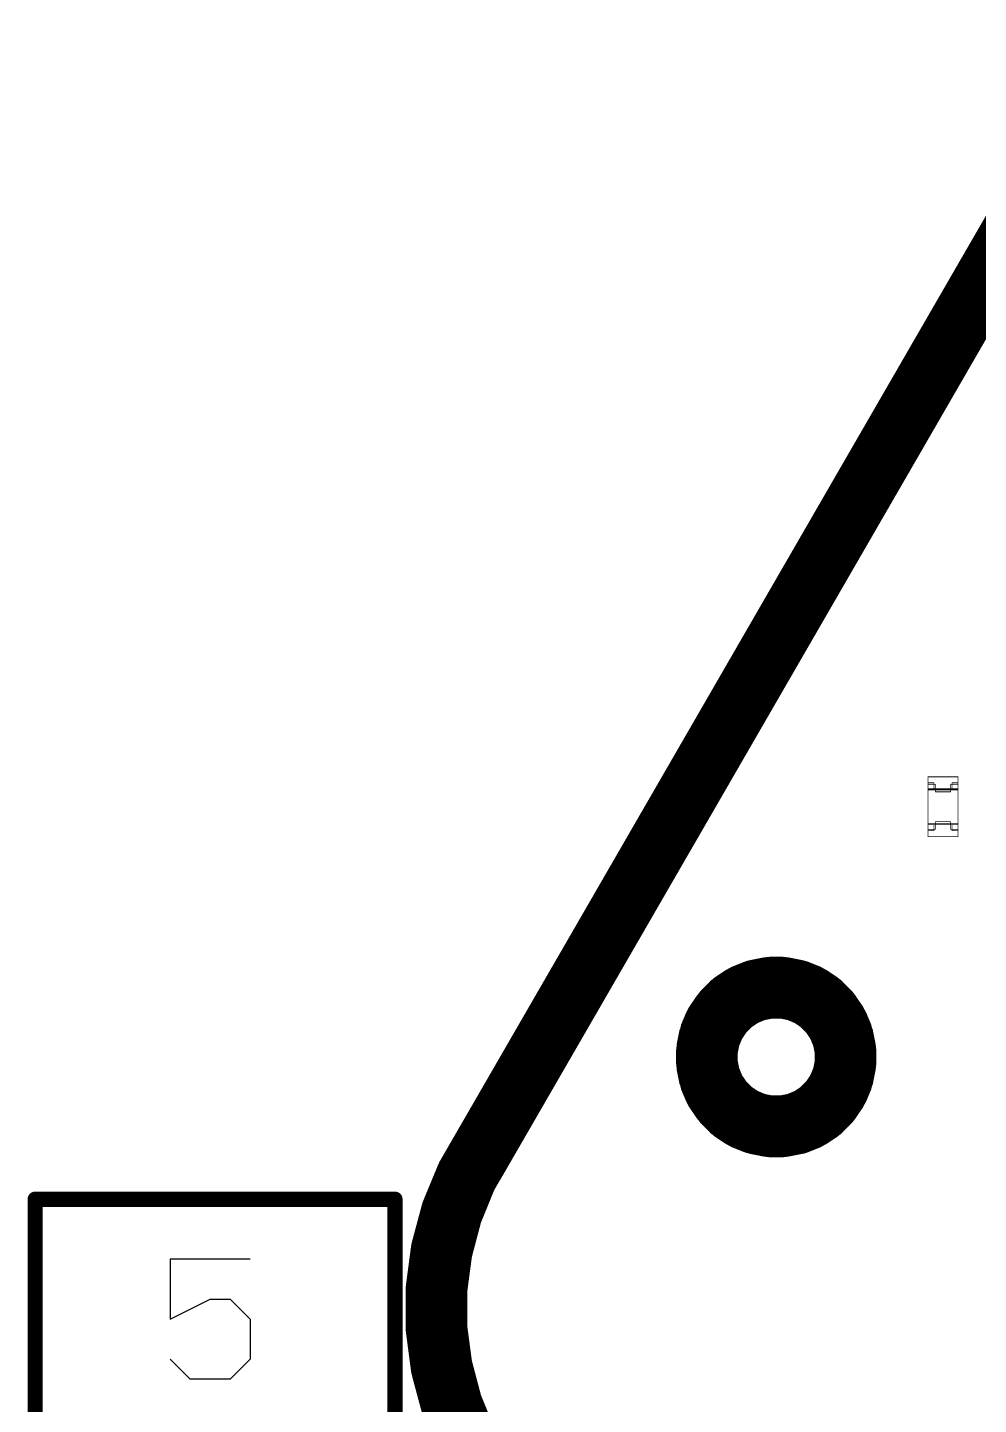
# Model space of a CAD drawing. Header units: millimetres. Extents: x 1.5 to 19.4, y 0 to 11.5.
# Drawn here: x 5.646 to 6.27, y 6.961 to 7.865 of the extents above; entities that cross this region are included whole.
import ezdxf

# ---------------------------------------------------------------- set-up
doc = ezdxf.new("R2010")
doc.units = ezdxf.units.MM
doc.header["$MEASUREMENT"] = 0
for name, color, linetype in [('BottomLayer', 5, 'Continuous'), ('DrillDrawing', 1, 'Continuous'), ('InternalPlane1', 76, 'Continuous'), ('InternalPlane2', 16, 'Continuous'), ('KeepOutLayer', 6, 'Continuous'), ('Mechanical4', 56, 'Continuous'), ('Mechanical5', 56, 'Continuous'), ('MultiLayer', 9, 'Continuous'), ('TopLayer', 1, 'Continuous')]:
    doc.layers.add(name, color=color, linetype=linetype)

msp = doc.modelspace()

# ---------------------------------------------------------------- linework, layer by layer
at = {"layer": 'BottomLayer'}
for p, q in [((5.94948, 7.1166), (6.36162, 7.83046)), ((6.13711, 7.24514), (6.12255, 7.24322)), ((6.15167, 7.24322), (6.13711, 7.24514)), ((6.10898, 7.2376), (6.09733, 7.22866)), ((6.12255, 7.24322), (6.10898, 7.2376)), ((6.16524, 7.2376), (6.15167, 7.24322)), ((6.17689, 7.22866), (6.16524, 7.2376)), ((6.09733, 7.22866), (6.08839, 7.21701)), ((6.18583, 7.21701), (6.17689, 7.22866)), ((6.08839, 7.21701), (6.08277, 7.20344)), ((6.19145, 7.20344), (6.18583, 7.21701)), ((6.08277, 7.20344), (6.08085, 7.18888)), ((6.19337, 7.18888), (6.19145, 7.20344)), ((6.08085, 7.18888), (6.08277, 7.17432)), ((6.19145, 7.17432), (6.19337, 7.18888)), ((6.08277, 7.17432), (6.08839, 7.16075)), ((6.18583, 7.16075), (6.19145, 7.17432)), ((6.08839, 7.16075), (6.09733, 7.1491)), ((6.17689, 7.1491), (6.18583, 7.16075)), ((6.09733, 7.1491), (6.10898, 7.14016)), ((6.16524, 7.14016), (6.17689, 7.1491)), ((6.10898, 7.14016), (6.12255, 7.13454)), ((6.15167, 7.13454), (6.16524, 7.14016)), ((6.12255, 7.13454), (6.13711, 7.13263)), ((6.13711, 7.13263), (6.15167, 7.13454)), ((5.93861, 7.0948), (5.94921, 7.1163)), ((5.94921, 7.1163), (5.94948, 7.1166)), ((5.93078, 7.07173), (5.93861, 7.0948)), ((5.92603, 7.04784), (5.93078, 7.07173)), ((5.92443, 7.02353), (5.92603, 7.04784)), ((5.92603, 6.99922), (5.92443, 7.02353)), ((5.93078, 6.97532), (5.92603, 6.99922)), ((5.93861, 6.95225), (5.93078, 6.97532))]:
    msp.add_line(p, q, dxfattribs=at)
at = {"layer": 'DrillDrawing'}
for p, q in [((5.79165, 7.05608), (5.73917, 7.05608)), ((5.73917, 7.05608), (5.73917, 7.01672)), ((5.73917, 7.01672), (5.76541, 7.02984)), ((5.76541, 7.02984), (5.77853, 7.02984)), ((5.77853, 7.02984), (5.79165, 7.01672)), ((5.79165, 7.01672), (5.79165, 6.99048)), ((5.75229, 6.97736), (5.73917, 6.99048)), ((5.79165, 6.99048), (5.77853, 6.97736)), ((5.77853, 6.97736), (5.75229, 6.97736))]:
    msp.add_line(p, q, dxfattribs=at)
at = {"layer": 'DrillDrawing', "const_width": 0.01}
for points in [[(5.65059, 7.09547), (5.88681, 7.09547)], [(5.65059, 6.93799), (5.65059, 7.09547)], [(5.88681, 6.93799), (5.88681, 7.09547)]]:
    msp.add_lwpolyline(points, dxfattribs=at)
at = {"layer": 'DrillDrawing', "const_width": 0.005}
for points in [[(5.64809, 7.09547, 1), (5.65309, 7.09547, 1)], [(5.64809, 7.09547, 1), (5.65309, 7.09547, 1)], [(5.88431, 7.09547, 1), (5.88931, 7.09547, 1)], [(5.88431, 7.09547, 1), (5.88931, 7.09547, 1)]]:
    msp.add_lwpolyline(points, format="xyb", close=True, dxfattribs=at)
at = {"layer": 'InternalPlane1'}
for p, q in [((5.95761, 7.11191), (6.36506, 7.81763)), ((6.12873, 7.25387), (6.11998, 7.25213)), ((6.13265, 7.25425), (6.12873, 7.25387)), ((6.14157, 7.25425), (6.13265, 7.25425)), ((6.13265, 7.25425), (6.13265, 7.25425)), ((6.13265, 7.25425), (6.13265, 7.25425)), ((6.14549, 7.25387), (6.14157, 7.25425)), ((6.14157, 7.25425), (6.14157, 7.25425)), ((6.14157, 7.25425), (6.14157, 7.25425)), ((6.15424, 7.25213), (6.14549, 7.25387)), ((6.1045, 7.24572), (6.09708, 7.24076)), ((6.10636, 7.24671), (6.1045, 7.24572)), ((6.10797, 7.24757), (6.10636, 7.24671)), ((6.11621, 7.25099), (6.10797, 7.24757)), ((6.118, 7.25153), (6.11621, 7.25099)), ((6.11998, 7.25213), (6.118, 7.25153)), ((6.15595, 7.25161), (6.15424, 7.25213)), ((6.15801, 7.25099), (6.15595, 7.25161)), ((6.16625, 7.24757), (6.15801, 7.25099)), ((6.16972, 7.24572), (6.16625, 7.24757)), ((6.16625, 7.24757), (6.16625, 7.24757)), ((6.17714, 7.24076), (6.16972, 7.24572)), ((6.09404, 7.23826), (6.08773, 7.23195)), ((6.09571, 7.23963), (6.09404, 7.23826)), ((6.09708, 7.24076), (6.09571, 7.23963)), ((6.17833, 7.23978), (6.17714, 7.24076)), ((6.18018, 7.23826), (6.17833, 7.23978)), ((6.18649, 7.23195), (6.18018, 7.23826)), ((6.08523, 7.22891), (6.08028, 7.22149)), ((6.08621, 7.2301), (6.08523, 7.22891)), ((6.08773, 7.23195), (6.08621, 7.2301)), ((6.18786, 7.23028), (6.18649, 7.23195)), ((6.18899, 7.22891), (6.18786, 7.23028)), ((6.19394, 7.22149), (6.18899, 7.22891)), ((6.07842, 7.21802), (6.07501, 7.20978)), ((6.08028, 7.22149), (6.07842, 7.21802)), ((6.07842, 7.21802), (6.07842, 7.21802)), ((6.19494, 7.21964), (6.19394, 7.22149)), ((6.1958, 7.21802), (6.19494, 7.21964)), ((6.19921, 7.20978), (6.1958, 7.21802)), ((6.07501, 7.20978), (6.07421, 7.20715)), ((6.19975, 7.208), (6.19921, 7.20978)), ((6.07386, 7.20601), (6.07212, 7.19726)), ((6.07421, 7.20715), (6.07386, 7.20601)), ((6.20036, 7.20601), (6.19975, 7.208)), ((6.2021, 7.19726), (6.20036, 7.20601)), ((6.07178, 7.19373), (6.07174, 7.19334)), ((6.07174, 7.19334), (6.07174, 7.18888)), ((6.07212, 7.19726), (6.07178, 7.19373)), ((6.20248, 7.19334), (6.2021, 7.19726)), ((6.20248, 7.18888), (6.20248, 7.19334)), ((6.20248, 7.19334), (6.20248, 7.19334)), ((6.20248, 7.19334), (6.20248, 7.19334)), ((6.07174, 7.18888), (6.07174, 7.18442)), ((6.07174, 7.18442), (6.07178, 7.18404)), ((6.07178, 7.18404), (6.07212, 7.1805)), ((6.2021, 7.1805), (6.20248, 7.18442)), ((6.20248, 7.18442), (6.20248, 7.18888)), ((6.20248, 7.18442), (6.20248, 7.18442)), ((6.20248, 7.18442), (6.20248, 7.18442)), ((6.07212, 7.1805), (6.07386, 7.17176)), ((6.20036, 7.17176), (6.2021, 7.1805)), ((6.07386, 7.17176), (6.07421, 7.17061)), ((6.07421, 7.17061), (6.07501, 7.16799)), ((6.07501, 7.16799), (6.07842, 7.15975)), ((6.1958, 7.15975), (6.19921, 7.16799)), ((6.19921, 7.16799), (6.19975, 7.16977)), ((6.19975, 7.16977), (6.20036, 7.17176)), ((6.07842, 7.15975), (6.07842, 7.15975)), ((6.07842, 7.15975), (6.08028, 7.15627)), ((6.08028, 7.15627), (6.08523, 7.14886)), ((6.18899, 7.14886), (6.19394, 7.15627)), ((6.19394, 7.15627), (6.19494, 7.15813)), ((6.19494, 7.15813), (6.1958, 7.15975)), ((6.08523, 7.14886), (6.08621, 7.14767)), ((6.08621, 7.14767), (6.08773, 7.14581)), ((6.08773, 7.14581), (6.09404, 7.1395)), ((6.18018, 7.1395), (6.18649, 7.14581)), ((6.18649, 7.14581), (6.18786, 7.14748)), ((6.18786, 7.14748), (6.18899, 7.14886)), ((6.09404, 7.1395), (6.09571, 7.13813)), ((6.09571, 7.13813), (6.09708, 7.137)), ((6.09708, 7.137), (6.1045, 7.13205)), ((6.16972, 7.13205), (6.17714, 7.137)), ((6.17714, 7.137), (6.17833, 7.13798)), ((6.17833, 7.13798), (6.18018, 7.1395)), ((6.1045, 7.13205), (6.10636, 7.13106)), ((6.10636, 7.13106), (6.10797, 7.13019)), ((6.10797, 7.13019), (6.11621, 7.12678)), ((6.15801, 7.12678), (6.16625, 7.13019)), ((6.16625, 7.13019), (6.16972, 7.13205)), ((6.16625, 7.13019), (6.16625, 7.13019)), ((6.11621, 7.12678), (6.11753, 7.12638)), ((6.11753, 7.12638), (6.11998, 7.12564)), ((6.11998, 7.12564), (6.12873, 7.1239)), ((6.12873, 7.1239), (6.13226, 7.12355)), ((6.13226, 7.12355), (6.13265, 7.12351)), ((6.13265, 7.12351), (6.14157, 7.12351)), ((6.14157, 7.12351), (6.14196, 7.12355)), ((6.14196, 7.12355), (6.14549, 7.1239)), ((6.14549, 7.1239), (6.15424, 7.12564)), ((6.15424, 7.12564), (6.15538, 7.12598)), ((6.15538, 7.12598), (6.15801, 7.12678)), ((5.95182, 7.10187), (5.95761, 7.11191)), ((5.95761, 7.11191), (5.95761, 7.11191)), ((5.94295, 7.08047), (5.95182, 7.10187)), ((5.93695, 7.05809), (5.94295, 7.08047)), ((5.93393, 7.03511), (5.93695, 7.05809)), ((5.93393, 7.01194), (5.93393, 7.03511)), ((5.93695, 6.98897), (5.93393, 7.01194)), ((5.94295, 6.96659), (5.93695, 6.98897)), ((5.95182, 6.94518), (5.94295, 6.96659))]:
    msp.add_line(p, q, dxfattribs=at)
at = {"layer": 'InternalPlane1', "const_width": 0.04}
for points in [[(5.94021, 7.12195), (6.3577, 7.84508)], [(6.1239, 7.23242), (6.13265, 7.23416)], [(6.13265, 7.23416), (6.14157, 7.23416)], [(6.14157, 7.23416), (6.15032, 7.23242)], [(6.10825, 7.22405), (6.11566, 7.22901)], [(6.11566, 7.22901), (6.1239, 7.23242)], [(6.15032, 7.23242), (6.15856, 7.22901)], [(6.15856, 7.22901), (6.16597, 7.22405)], [(6.09699, 7.21033), (6.10194, 7.21774)], [(6.10194, 7.21774), (6.10825, 7.22405)], [(6.16597, 7.22405), (6.17228, 7.21774)], [(6.17228, 7.21774), (6.17723, 7.21033)], [(6.09357, 7.20209), (6.09699, 7.21033)], [(6.17723, 7.21033), (6.18065, 7.20209)], [(6.09183, 7.19334), (6.09357, 7.20209)], [(6.18065, 7.20209), (6.18239, 7.19334)], [(6.09183, 7.18888), (6.09183, 7.19334)], [(6.09183, 7.18442), (6.09183, 7.18888)], [(6.18239, 7.18888), (6.18239, 7.19334)], [(6.18239, 7.18442), (6.18239, 7.18888)], [(6.09183, 7.18442), (6.09357, 7.17568)], [(6.18065, 7.17568), (6.18239, 7.18442)], [(6.09357, 7.17568), (6.09699, 7.16744)], [(6.17723, 7.16744), (6.18065, 7.17568)], [(6.09699, 7.16744), (6.10194, 7.16002)], [(6.17228, 7.16002), (6.17723, 7.16744)], [(6.10194, 7.16002), (6.10825, 7.15371)], [(6.10825, 7.15371), (6.11566, 7.14876)], [(6.15856, 7.14876), (6.16597, 7.15371)], [(6.16597, 7.15371), (6.17228, 7.16002)], [(6.11566, 7.14876), (6.1239, 7.14535)], [(6.1239, 7.14535), (6.13265, 7.14361)], [(6.13265, 7.14361), (6.14157, 7.14361)], [(6.14157, 7.14361), (6.15032, 7.14535)], [(6.15032, 7.14535), (6.15856, 7.14876)], [(5.93375, 7.11078), (5.94021, 7.12195)], [(5.92388, 7.08694), (5.93375, 7.11078)], [(5.9172, 7.06201), (5.92388, 7.08694)], [(5.91383, 7.03643), (5.9172, 7.06201)], [(5.91383, 7.01063), (5.91383, 7.03643)], [(5.91383, 7.01063), (5.9172, 6.98504)], [(5.9172, 6.98504), (5.92388, 6.96012)], [(5.92388, 6.96012), (5.93375, 6.93628)]]:
    msp.add_lwpolyline(points, dxfattribs=at)
at = {"layer": 'InternalPlane1', "const_width": 0.02}
for points in [[(6.12265, 7.23416, 1), (6.14265, 7.23416, 1)], [(6.12265, 7.23416, 1), (6.14265, 7.23416, 1)], [(6.13157, 7.23416, 1), (6.15157, 7.23416, 1)], [(6.13157, 7.23416, 1), (6.15157, 7.23416, 1)], [(6.10566, 7.22901, 1), (6.12566, 7.22901, 1)], [(6.10566, 7.22901, 1), (6.12566, 7.22901, 1)], [(6.1139, 7.23242, 1), (6.1339, 7.23242, 1)], [(6.1139, 7.23242, 1), (6.1339, 7.23242, 1)], [(6.14032, 7.23242, 1), (6.16032, 7.23242, 1)], [(6.14032, 7.23242, 1), (6.16032, 7.23242, 1)], [(6.14856, 7.22901, 1), (6.16856, 7.22901, 1)], [(6.14856, 7.22901, 1), (6.16856, 7.22901, 1)], [(6.09194, 7.21774, 1), (6.11194, 7.21774, 1)], [(6.09194, 7.21774, 1), (6.11194, 7.21774, 1)], [(6.09825, 7.22405, 1), (6.11825, 7.22405, 1)], [(6.09825, 7.22405, 1), (6.11825, 7.22405, 1)], [(6.15597, 7.22405, 1), (6.17597, 7.22405, 1)], [(6.15597, 7.22405, 1), (6.17597, 7.22405, 1)], [(6.16228, 7.21774, 1), (6.18228, 7.21774, 1)], [(6.16228, 7.21774, 1), (6.18228, 7.21774, 1)], [(6.08699, 7.21033, 1), (6.10699, 7.21033, 1)], [(6.08699, 7.21033, 1), (6.10699, 7.21033, 1)], [(6.16723, 7.21033, 1), (6.18723, 7.21033, 1)], [(6.16723, 7.21033, 1), (6.18723, 7.21033, 1)], [(6.08357, 7.20209, 1), (6.10357, 7.20209, 1)], [(6.08357, 7.20209, 1), (6.10357, 7.20209, 1)], [(6.17065, 7.20209, 1), (6.19065, 7.20209, 1)], [(6.17065, 7.20209, 1), (6.19065, 7.20209, 1)], [(6.08183, 7.19334, 1), (6.10183, 7.19334, 1)], [(6.08183, 7.19334, 1), (6.10183, 7.19334, 1)], [(6.08183, 7.18888, 1), (6.10183, 7.18888, 1)], [(6.08183, 7.18888, 1), (6.10183, 7.18888, 1)], [(6.17239, 7.19334, 1), (6.19239, 7.19334, 1)], [(6.17239, 7.19334, 1), (6.19239, 7.19334, 1)], [(6.17239, 7.18888, 1), (6.19239, 7.18888, 1)], [(6.17239, 7.18888, 1), (6.19239, 7.18888, 1)], [(6.08183, 7.18442, 1), (6.10183, 7.18442, 1)], [(6.08183, 7.18442, 1), (6.10183, 7.18442, 1)], [(6.17239, 7.18442, 1), (6.19239, 7.18442, 1)], [(6.17239, 7.18442, 1), (6.19239, 7.18442, 1)], [(6.08357, 7.17568, 1), (6.10357, 7.17568, 1)], [(6.08357, 7.17568, 1), (6.10357, 7.17568, 1)], [(6.17065, 7.17568, 1), (6.19065, 7.17568, 1)], [(6.17065, 7.17568, 1), (6.19065, 7.17568, 1)], [(6.08699, 7.16744, 1), (6.10699, 7.16744, 1)], [(6.08699, 7.16744, 1), (6.10699, 7.16744, 1)], [(6.16723, 7.16744, 1), (6.18723, 7.16744, 1)], [(6.16723, 7.16744, 1), (6.18723, 7.16744, 1)], [(6.09194, 7.16002, 1), (6.11194, 7.16002, 1)], [(6.09194, 7.16002, 1), (6.11194, 7.16002, 1)], [(6.09825, 7.15371, 1), (6.11825, 7.15371, 1)], [(6.09825, 7.15371, 1), (6.11825, 7.15371, 1)], [(6.15597, 7.15371, 1), (6.17597, 7.15371, 1)], [(6.15597, 7.15371, 1), (6.17597, 7.15371, 1)], [(6.16228, 7.16002, 1), (6.18228, 7.16002, 1)], [(6.16228, 7.16002, 1), (6.18228, 7.16002, 1)], [(6.10566, 7.14876, 1), (6.12566, 7.14876, 1)], [(6.10566, 7.14876, 1), (6.12566, 7.14876, 1)], [(6.1139, 7.14535, 1), (6.1339, 7.14535, 1)], [(6.1139, 7.14535, 1), (6.1339, 7.14535, 1)], [(6.12265, 7.14361, 1), (6.14265, 7.14361, 1)], [(6.12265, 7.14361, 1), (6.14265, 7.14361, 1)], [(6.13157, 7.14361, 1), (6.15157, 7.14361, 1)], [(6.13157, 7.14361, 1), (6.15157, 7.14361, 1)], [(6.14032, 7.14535, 1), (6.16032, 7.14535, 1)], [(6.14032, 7.14535, 1), (6.16032, 7.14535, 1)], [(6.14856, 7.14876, 1), (6.16856, 7.14876, 1)], [(6.14856, 7.14876, 1), (6.16856, 7.14876, 1)], [(5.93021, 7.12195, 1), (5.95021, 7.12195, 1)], [(5.93021, 7.12195, 1), (5.95021, 7.12195, 1)], [(5.92375, 7.11078, 1), (5.94375, 7.11078, 1)], [(5.92375, 7.11078, 1), (5.94375, 7.11078, 1)], [(5.91388, 7.08694, 1), (5.93388, 7.08694, 1)], [(5.91388, 7.08694, 1), (5.93388, 7.08694, 1)], [(5.9072, 7.06201, 1), (5.9272, 7.06201, 1)], [(5.9072, 7.06201, 1), (5.9272, 7.06201, 1)], [(5.90383, 7.03643, 1), (5.92383, 7.03643, 1)], [(5.90383, 7.03643, 1), (5.92383, 7.03643, 1)], [(5.90383, 7.01063, 1), (5.92383, 7.01063, 1)], [(5.90383, 7.01063, 1), (5.92383, 7.01063, 1)], [(5.9072, 6.98504, 1), (5.9272, 6.98504, 1)], [(5.9072, 6.98504, 1), (5.9272, 6.98504, 1)], [(5.91388, 6.96012, 1), (5.93388, 6.96012, 1)], [(5.91388, 6.96012, 1), (5.93388, 6.96012, 1)]]:
    msp.add_lwpolyline(points, format="xyb", close=True, dxfattribs=at)
at = {"layer": 'InternalPlane2'}
for p, q in [((5.95761, 7.11191), (6.36506, 7.81763)), ((6.12873, 7.25387), (6.11998, 7.25213)), ((6.13265, 7.25425), (6.12873, 7.25387)), ((6.14157, 7.25425), (6.13265, 7.25425)), ((6.13265, 7.25425), (6.13265, 7.25425)), ((6.13265, 7.25425), (6.13265, 7.25425)), ((6.14549, 7.25387), (6.14157, 7.25425)), ((6.14157, 7.25425), (6.14157, 7.25425)), ((6.14157, 7.25425), (6.14157, 7.25425)), ((6.15424, 7.25213), (6.14549, 7.25387)), ((6.1045, 7.24572), (6.09708, 7.24076)), ((6.10636, 7.24671), (6.1045, 7.24572)), ((6.10797, 7.24757), (6.10636, 7.24671)), ((6.11621, 7.25099), (6.10797, 7.24757)), ((6.118, 7.25153), (6.11621, 7.25099)), ((6.11998, 7.25213), (6.118, 7.25153)), ((6.15595, 7.25161), (6.15424, 7.25213)), ((6.15801, 7.25099), (6.15595, 7.25161)), ((6.16625, 7.24757), (6.15801, 7.25099)), ((6.16972, 7.24572), (6.16625, 7.24757)), ((6.16625, 7.24757), (6.16625, 7.24757)), ((6.17714, 7.24076), (6.16972, 7.24572)), ((6.09404, 7.23826), (6.08773, 7.23195)), ((6.09571, 7.23963), (6.09404, 7.23826)), ((6.09708, 7.24076), (6.09571, 7.23963)), ((6.17833, 7.23978), (6.17714, 7.24076)), ((6.18018, 7.23826), (6.17833, 7.23978)), ((6.18649, 7.23195), (6.18018, 7.23826)), ((6.08523, 7.22891), (6.08028, 7.22149)), ((6.08621, 7.2301), (6.08523, 7.22891)), ((6.08773, 7.23195), (6.08621, 7.2301)), ((6.18786, 7.23028), (6.18649, 7.23195)), ((6.18899, 7.22891), (6.18786, 7.23028)), ((6.19394, 7.22149), (6.18899, 7.22891)), ((6.07842, 7.21802), (6.07501, 7.20978)), ((6.08028, 7.22149), (6.07842, 7.21802)), ((6.07842, 7.21802), (6.07842, 7.21802)), ((6.19494, 7.21964), (6.19394, 7.22149)), ((6.1958, 7.21802), (6.19494, 7.21964)), ((6.19921, 7.20978), (6.1958, 7.21802)), ((6.07501, 7.20978), (6.07421, 7.20715)), ((6.19975, 7.208), (6.19921, 7.20978)), ((6.07386, 7.20601), (6.07212, 7.19726)), ((6.07421, 7.20715), (6.07386, 7.20601)), ((6.20036, 7.20601), (6.19975, 7.208)), ((6.2021, 7.19726), (6.20036, 7.20601)), ((6.07178, 7.19373), (6.07174, 7.19334)), ((6.07174, 7.19334), (6.07174, 7.18888)), ((6.07212, 7.19726), (6.07178, 7.19373)), ((6.20248, 7.19334), (6.2021, 7.19726)), ((6.20248, 7.18888), (6.20248, 7.19334)), ((6.20248, 7.19334), (6.20248, 7.19334)), ((6.20248, 7.19334), (6.20248, 7.19334)), ((6.07174, 7.18888), (6.07174, 7.18442)), ((6.07174, 7.18442), (6.07178, 7.18404)), ((6.07178, 7.18404), (6.07212, 7.1805)), ((6.2021, 7.1805), (6.20248, 7.18442)), ((6.20248, 7.18442), (6.20248, 7.18888)), ((6.20248, 7.18442), (6.20248, 7.18442)), ((6.20248, 7.18442), (6.20248, 7.18442)), ((6.07212, 7.1805), (6.07386, 7.17176)), ((6.20036, 7.17176), (6.2021, 7.1805)), ((6.07386, 7.17176), (6.07421, 7.17061)), ((6.07421, 7.17061), (6.07501, 7.16799)), ((6.07501, 7.16799), (6.07842, 7.15975)), ((6.1958, 7.15975), (6.19921, 7.16799)), ((6.19921, 7.16799), (6.19975, 7.16977)), ((6.19975, 7.16977), (6.20036, 7.17176)), ((6.07842, 7.15975), (6.07842, 7.15975)), ((6.07842, 7.15975), (6.08028, 7.15627)), ((6.08028, 7.15627), (6.08523, 7.14886)), ((6.18899, 7.14886), (6.19394, 7.15627)), ((6.19394, 7.15627), (6.19494, 7.15813)), ((6.19494, 7.15813), (6.1958, 7.15975)), ((6.08523, 7.14886), (6.08621, 7.14767)), ((6.08621, 7.14767), (6.08773, 7.14581)), ((6.08773, 7.14581), (6.09404, 7.1395)), ((6.18018, 7.1395), (6.18649, 7.14581)), ((6.18649, 7.14581), (6.18786, 7.14748)), ((6.18786, 7.14748), (6.18899, 7.14886)), ((6.09404, 7.1395), (6.09571, 7.13813)), ((6.09571, 7.13813), (6.09708, 7.137)), ((6.09708, 7.137), (6.1045, 7.13205)), ((6.16972, 7.13205), (6.17714, 7.137)), ((6.17714, 7.137), (6.17833, 7.13798)), ((6.17833, 7.13798), (6.18018, 7.1395)), ((6.1045, 7.13205), (6.10636, 7.13106)), ((6.10636, 7.13106), (6.10797, 7.13019)), ((6.10797, 7.13019), (6.11621, 7.12678)), ((6.15801, 7.12678), (6.16625, 7.13019)), ((6.16625, 7.13019), (6.16972, 7.13205)), ((6.16625, 7.13019), (6.16625, 7.13019)), ((6.11621, 7.12678), (6.11753, 7.12638)), ((6.11753, 7.12638), (6.11998, 7.12564)), ((6.11998, 7.12564), (6.12873, 7.1239)), ((6.12873, 7.1239), (6.13226, 7.12355)), ((6.13226, 7.12355), (6.13265, 7.12351)), ((6.13265, 7.12351), (6.14157, 7.12351)), ((6.14157, 7.12351), (6.14196, 7.12355)), ((6.14196, 7.12355), (6.14549, 7.1239)), ((6.14549, 7.1239), (6.15424, 7.12564)), ((6.15424, 7.12564), (6.15538, 7.12598)), ((6.15538, 7.12598), (6.15801, 7.12678)), ((5.95182, 7.10187), (5.95761, 7.11191)), ((5.95761, 7.11191), (5.95761, 7.11191)), ((5.94295, 7.08047), (5.95182, 7.10187)), ((5.93695, 7.05809), (5.94295, 7.08047)), ((5.93393, 7.03511), (5.93695, 7.05809)), ((5.93393, 7.01194), (5.93393, 7.03511)), ((5.93695, 6.98897), (5.93393, 7.01194)), ((5.94295, 6.96659), (5.93695, 6.98897)), ((5.95182, 6.94518), (5.94295, 6.96659))]:
    msp.add_line(p, q, dxfattribs=at)
at = {"layer": 'InternalPlane2', "const_width": 0.04}
for points in [[(5.94021, 7.12195), (6.3577, 7.84508)], [(6.1239, 7.23242), (6.13265, 7.23416)], [(6.13265, 7.23416), (6.14157, 7.23416)], [(6.14157, 7.23416), (6.15032, 7.23242)], [(6.10825, 7.22405), (6.11566, 7.22901)], [(6.11566, 7.22901), (6.1239, 7.23242)], [(6.15032, 7.23242), (6.15856, 7.22901)], [(6.15856, 7.22901), (6.16597, 7.22405)], [(6.09699, 7.21033), (6.10194, 7.21774)], [(6.10194, 7.21774), (6.10825, 7.22405)], [(6.16597, 7.22405), (6.17228, 7.21774)], [(6.17228, 7.21774), (6.17723, 7.21033)], [(6.09357, 7.20209), (6.09699, 7.21033)], [(6.17723, 7.21033), (6.18065, 7.20209)], [(6.09183, 7.19334), (6.09357, 7.20209)], [(6.18065, 7.20209), (6.18239, 7.19334)], [(6.09183, 7.18888), (6.09183, 7.19334)], [(6.09183, 7.18442), (6.09183, 7.18888)], [(6.18239, 7.18888), (6.18239, 7.19334)], [(6.18239, 7.18442), (6.18239, 7.18888)], [(6.09183, 7.18442), (6.09357, 7.17568)], [(6.18065, 7.17568), (6.18239, 7.18442)], [(6.09357, 7.17568), (6.09699, 7.16744)], [(6.17723, 7.16744), (6.18065, 7.17568)], [(6.09699, 7.16744), (6.10194, 7.16002)], [(6.17228, 7.16002), (6.17723, 7.16744)], [(6.10194, 7.16002), (6.10825, 7.15371)], [(6.10825, 7.15371), (6.11566, 7.14876)], [(6.15856, 7.14876), (6.16597, 7.15371)], [(6.16597, 7.15371), (6.17228, 7.16002)], [(6.11566, 7.14876), (6.1239, 7.14535)], [(6.1239, 7.14535), (6.13265, 7.14361)], [(6.13265, 7.14361), (6.14157, 7.14361)], [(6.14157, 7.14361), (6.15032, 7.14535)], [(6.15032, 7.14535), (6.15856, 7.14876)], [(5.93375, 7.11078), (5.94021, 7.12195)], [(5.92388, 7.08694), (5.93375, 7.11078)], [(5.9172, 7.06201), (5.92388, 7.08694)], [(5.91383, 7.03643), (5.9172, 7.06201)], [(5.91383, 7.01063), (5.91383, 7.03643)], [(5.91383, 7.01063), (5.9172, 6.98504)], [(5.9172, 6.98504), (5.92388, 6.96012)], [(5.92388, 6.96012), (5.93375, 6.93628)]]:
    msp.add_lwpolyline(points, dxfattribs=at)
at = {"layer": 'InternalPlane2', "const_width": 0.02}
for points in [[(6.12265, 7.23416, 1), (6.14265, 7.23416, 1)], [(6.12265, 7.23416, 1), (6.14265, 7.23416, 1)], [(6.13157, 7.23416, 1), (6.15157, 7.23416, 1)], [(6.13157, 7.23416, 1), (6.15157, 7.23416, 1)], [(6.10566, 7.22901, 1), (6.12566, 7.22901, 1)], [(6.10566, 7.22901, 1), (6.12566, 7.22901, 1)], [(6.1139, 7.23242, 1), (6.1339, 7.23242, 1)], [(6.1139, 7.23242, 1), (6.1339, 7.23242, 1)], [(6.14032, 7.23242, 1), (6.16032, 7.23242, 1)], [(6.14032, 7.23242, 1), (6.16032, 7.23242, 1)], [(6.14856, 7.22901, 1), (6.16856, 7.22901, 1)], [(6.14856, 7.22901, 1), (6.16856, 7.22901, 1)], [(6.09194, 7.21774, 1), (6.11194, 7.21774, 1)], [(6.09194, 7.21774, 1), (6.11194, 7.21774, 1)], [(6.09825, 7.22405, 1), (6.11825, 7.22405, 1)], [(6.09825, 7.22405, 1), (6.11825, 7.22405, 1)], [(6.15597, 7.22405, 1), (6.17597, 7.22405, 1)], [(6.15597, 7.22405, 1), (6.17597, 7.22405, 1)], [(6.16228, 7.21774, 1), (6.18228, 7.21774, 1)], [(6.16228, 7.21774, 1), (6.18228, 7.21774, 1)], [(6.08699, 7.21033, 1), (6.10699, 7.21033, 1)], [(6.08699, 7.21033, 1), (6.10699, 7.21033, 1)], [(6.16723, 7.21033, 1), (6.18723, 7.21033, 1)], [(6.16723, 7.21033, 1), (6.18723, 7.21033, 1)], [(6.08357, 7.20209, 1), (6.10357, 7.20209, 1)], [(6.08357, 7.20209, 1), (6.10357, 7.20209, 1)], [(6.17065, 7.20209, 1), (6.19065, 7.20209, 1)], [(6.17065, 7.20209, 1), (6.19065, 7.20209, 1)], [(6.08183, 7.19334, 1), (6.10183, 7.19334, 1)], [(6.08183, 7.19334, 1), (6.10183, 7.19334, 1)], [(6.08183, 7.18888, 1), (6.10183, 7.18888, 1)], [(6.08183, 7.18888, 1), (6.10183, 7.18888, 1)], [(6.17239, 7.19334, 1), (6.19239, 7.19334, 1)], [(6.17239, 7.19334, 1), (6.19239, 7.19334, 1)], [(6.17239, 7.18888, 1), (6.19239, 7.18888, 1)], [(6.17239, 7.18888, 1), (6.19239, 7.18888, 1)], [(6.08183, 7.18442, 1), (6.10183, 7.18442, 1)], [(6.08183, 7.18442, 1), (6.10183, 7.18442, 1)], [(6.17239, 7.18442, 1), (6.19239, 7.18442, 1)], [(6.17239, 7.18442, 1), (6.19239, 7.18442, 1)], [(6.08357, 7.17568, 1), (6.10357, 7.17568, 1)], [(6.08357, 7.17568, 1), (6.10357, 7.17568, 1)], [(6.17065, 7.17568, 1), (6.19065, 7.17568, 1)], [(6.17065, 7.17568, 1), (6.19065, 7.17568, 1)], [(6.08699, 7.16744, 1), (6.10699, 7.16744, 1)], [(6.08699, 7.16744, 1), (6.10699, 7.16744, 1)], [(6.16723, 7.16744, 1), (6.18723, 7.16744, 1)], [(6.16723, 7.16744, 1), (6.18723, 7.16744, 1)], [(6.09194, 7.16002, 1), (6.11194, 7.16002, 1)], [(6.09194, 7.16002, 1), (6.11194, 7.16002, 1)], [(6.09825, 7.15371, 1), (6.11825, 7.15371, 1)], [(6.09825, 7.15371, 1), (6.11825, 7.15371, 1)], [(6.15597, 7.15371, 1), (6.17597, 7.15371, 1)], [(6.15597, 7.15371, 1), (6.17597, 7.15371, 1)], [(6.16228, 7.16002, 1), (6.18228, 7.16002, 1)], [(6.16228, 7.16002, 1), (6.18228, 7.16002, 1)], [(6.10566, 7.14876, 1), (6.12566, 7.14876, 1)], [(6.10566, 7.14876, 1), (6.12566, 7.14876, 1)], [(6.1139, 7.14535, 1), (6.1339, 7.14535, 1)], [(6.1139, 7.14535, 1), (6.1339, 7.14535, 1)], [(6.12265, 7.14361, 1), (6.14265, 7.14361, 1)], [(6.12265, 7.14361, 1), (6.14265, 7.14361, 1)], [(6.13157, 7.14361, 1), (6.15157, 7.14361, 1)], [(6.13157, 7.14361, 1), (6.15157, 7.14361, 1)], [(6.14032, 7.14535, 1), (6.16032, 7.14535, 1)], [(6.14032, 7.14535, 1), (6.16032, 7.14535, 1)], [(6.14856, 7.14876, 1), (6.16856, 7.14876, 1)], [(6.14856, 7.14876, 1), (6.16856, 7.14876, 1)], [(5.93021, 7.12195, 1), (5.95021, 7.12195, 1)], [(5.93021, 7.12195, 1), (5.95021, 7.12195, 1)], [(5.92375, 7.11078, 1), (5.94375, 7.11078, 1)], [(5.92375, 7.11078, 1), (5.94375, 7.11078, 1)], [(5.91388, 7.08694, 1), (5.93388, 7.08694, 1)], [(5.91388, 7.08694, 1), (5.93388, 7.08694, 1)], [(5.9072, 7.06201, 1), (5.9272, 7.06201, 1)], [(5.9072, 7.06201, 1), (5.9272, 7.06201, 1)], [(5.90383, 7.03643, 1), (5.92383, 7.03643, 1)], [(5.90383, 7.03643, 1), (5.92383, 7.03643, 1)], [(5.90383, 7.01063, 1), (5.92383, 7.01063, 1)], [(5.90383, 7.01063, 1), (5.92383, 7.01063, 1)], [(5.9072, 6.98504, 1), (5.9272, 6.98504, 1)], [(5.9072, 6.98504, 1), (5.9272, 6.98504, 1)], [(5.91388, 6.96012, 1), (5.93388, 6.96012, 1)], [(5.91388, 6.96012, 1), (5.93388, 6.96012, 1)]]:
    msp.add_lwpolyline(points, format="xyb", close=True, dxfattribs=at)
at = {"layer": 'KeepOutLayer', "const_width": 0.005}
msp.add_lwpolyline([(5.94021, 7.12195), (6.3577, 7.84508)], dxfattribs=at)
at = {"layer": 'KeepOutLayer'}
for points, const_width in [([(6.18239, 7.18888, 1), (6.09183, 7.18888, 1)], 0.005), ([(6.09058, 7.18888, 1), (6.09308, 7.18888, 1)], 0.0025), ([(6.18114, 7.18888, 1), (6.18364, 7.18888, 1)], 0.0025), ([(5.93896, 7.12195, 1), (5.94146, 7.12195, 1)], 0.0025), ([(5.93896, 7.12195, 1), (5.94146, 7.12195, 1)], 0.0025)]:
    msp.add_lwpolyline(points, format="xyb", close=True, dxfattribs=dict(at, const_width=const_width))
at = {"layer": 'KeepOutLayer', "const_width": 0.005}
msp.add_lwpolyline([(6.11068, 6.82668, -0.57735), (5.94021, 7.12195)], format="xyb", dxfattribs=at)
at = {"layer": 'Mechanical4', "const_width": 0.005}
msp.add_lwpolyline([(5.94021, 7.12195), (6.3577, 7.84508)], dxfattribs=at)
at = {"layer": 'Mechanical4'}
for points, const_width in [([(6.18239, 7.18888, 1), (6.09183, 7.18888, 1)], 0.005), ([(6.09058, 7.18888, 1), (6.09308, 7.18888, 1)], 0.0025), ([(6.18114, 7.18888, 1), (6.18364, 7.18888, 1)], 0.0025), ([(5.93896, 7.12195, 1), (5.94146, 7.12195, 1)], 0.0025), ([(5.93896, 7.12195, 1), (5.94146, 7.12195, 1)], 0.0025)]:
    msp.add_lwpolyline(points, format="xyb", close=True, dxfattribs=dict(at, const_width=const_width))
at = {"layer": 'Mechanical4', "const_width": 0.005}
msp.add_lwpolyline([(6.11068, 6.82668, -0.57735), (5.94021, 7.12195)], format="xyb", dxfattribs=at)
at = {"layer": 'Mechanical5', "const_width": 0.0005}
for points in [[(6.23672, 7.37292), (6.25649, 7.37292)], [(6.23672, 7.36993), (6.23672, 7.37292)], [(6.25649, 7.36993), (6.25649, 7.37292)], [(6.23672, 7.368), (6.23672, 7.36993)], [(6.23672, 7.36898), (6.24066, 7.36898)], [(6.23672, 7.368), (6.24165, 7.368)], [(6.23676, 7.33654), (6.23676, 7.36993)], [(6.2368, 7.36501), (6.25641, 7.36501)], [(6.2368, 7.34146), (6.2368, 7.36501)], [(6.2368, 7.36438), (6.25641, 7.36438)], [(6.24066, 7.36505), (6.24066, 7.36898)], [(6.24066, 7.36505), (6.25255, 7.36505)], [(6.24165, 7.36308), (6.24165, 7.368)], [(6.24165, 7.36308), (6.25157, 7.36308)], [(6.25157, 7.368), (6.25649, 7.368)], [(6.25157, 7.36308), (6.25157, 7.368)], [(6.25255, 7.36898), (6.25649, 7.36898)], [(6.25255, 7.36505), (6.25255, 7.36898)], [(6.25641, 7.34146), (6.25641, 7.36501)], [(6.25645, 7.33654), (6.25645, 7.36993)], [(6.25649, 7.368), (6.25649, 7.36993)], [(6.23672, 7.33847), (6.24165, 7.33847)], [(6.23672, 7.33654), (6.23672, 7.33847)], [(6.23672, 7.33749), (6.24066, 7.33749)], [(6.23672, 7.33355), (6.23672, 7.33654)], [(6.2368, 7.34209), (6.25641, 7.34209)], [(6.2368, 7.34146), (6.25641, 7.34146)], [(6.24066, 7.34143), (6.25255, 7.34143)], [(6.24066, 7.33749), (6.24066, 7.34143)], [(6.24165, 7.34339), (6.25157, 7.34339)], [(6.24165, 7.33847), (6.24165, 7.34339)], [(6.25157, 7.33847), (6.25157, 7.34339)], [(6.25157, 7.33847), (6.25649, 7.33847)], [(6.25255, 7.33749), (6.25255, 7.34143)], [(6.25255, 7.33749), (6.25649, 7.33749)], [(6.25649, 7.33654), (6.25649, 7.33847)], [(6.25649, 7.33355), (6.25649, 7.33654)], [(6.23672, 7.33355), (6.25649, 7.33355)]]:
    msp.add_lwpolyline(points, dxfattribs=at)
at = {"layer": 'Mechanical5', "const_width": 0.00025}
for points in [[(6.2366, 7.37292, 1), (6.23685, 7.37292, 1)], [(6.2366, 7.37292, 1), (6.23685, 7.37292, 1)], [(6.25636, 7.37292, 1), (6.25661, 7.37292, 1)], [(6.25636, 7.37292, 1), (6.25661, 7.37292, 1)], [(6.2366, 7.36993, 1), (6.23685, 7.36993, 1)], [(6.2366, 7.36993, 1), (6.23685, 7.36993, 1)], [(6.2366, 7.36898, 1), (6.23685, 7.36898, 1)], [(6.2366, 7.368, 1), (6.23685, 7.368, 1)], [(6.2366, 7.368, 1), (6.23685, 7.368, 1)], [(6.23664, 7.36993, 1), (6.23689, 7.36993, 1)], [(6.23668, 7.36501, 1), (6.23693, 7.36501, 1)], [(6.23668, 7.36501, 1), (6.23693, 7.36501, 1)], [(6.23668, 7.36438, 1), (6.23693, 7.36438, 1)], [(6.24054, 7.36898, 1), (6.24079, 7.36898, 1)], [(6.24054, 7.36898, 1), (6.24079, 7.36898, 1)], [(6.24054, 7.36505, 1), (6.24079, 7.36505, 1)], [(6.24054, 7.36505, 1), (6.24079, 7.36505, 1)], [(6.24152, 7.368, 1), (6.24177, 7.368, 1)], [(6.24152, 7.368, 1), (6.24177, 7.368, 1)], [(6.24152, 7.36308, 1), (6.24177, 7.36308, 1)], [(6.24152, 7.36308, 1), (6.24177, 7.36308, 1)], [(6.25144, 7.368, 1), (6.25169, 7.368, 1)], [(6.25144, 7.368, 1), (6.25169, 7.368, 1)], [(6.25144, 7.36308, 1), (6.25169, 7.36308, 1)], [(6.25144, 7.36308, 1), (6.25169, 7.36308, 1)], [(6.25243, 7.36898, 1), (6.25268, 7.36898, 1)], [(6.25243, 7.36898, 1), (6.25268, 7.36898, 1)], [(6.25243, 7.36505, 1), (6.25268, 7.36505, 1)], [(6.25243, 7.36505, 1), (6.25268, 7.36505, 1)], [(6.25628, 7.36501, 1), (6.25653, 7.36501, 1)], [(6.25628, 7.36501, 1), (6.25653, 7.36501, 1)], [(6.25628, 7.36438, 1), (6.25653, 7.36438, 1)], [(6.25632, 7.36993, 1), (6.25657, 7.36993, 1)], [(6.25636, 7.36993, 1), (6.25661, 7.36993, 1)], [(6.25636, 7.36993, 1), (6.25661, 7.36993, 1)], [(6.25636, 7.36898, 1), (6.25661, 7.36898, 1)], [(6.25636, 7.368, 1), (6.25661, 7.368, 1)], [(6.25636, 7.368, 1), (6.25661, 7.368, 1)], [(6.2366, 7.33847, 1), (6.23685, 7.33847, 1)], [(6.2366, 7.33847, 1), (6.23685, 7.33847, 1)], [(6.2366, 7.33749, 1), (6.23685, 7.33749, 1)], [(6.2366, 7.33654, 1), (6.23685, 7.33654, 1)], [(6.2366, 7.33654, 1), (6.23685, 7.33654, 1)], [(6.23664, 7.33654, 1), (6.23689, 7.33654, 1)], [(6.23668, 7.34209, 1), (6.23693, 7.34209, 1)], [(6.23668, 7.34146, 1), (6.23693, 7.34146, 1)], [(6.23668, 7.34146, 1), (6.23693, 7.34146, 1)], [(6.24054, 7.34143, 1), (6.24079, 7.34143, 1)], [(6.24054, 7.34143, 1), (6.24079, 7.34143, 1)], [(6.24054, 7.33749, 1), (6.24079, 7.33749, 1)], [(6.24054, 7.33749, 1), (6.24079, 7.33749, 1)], [(6.24152, 7.34339, 1), (6.24177, 7.34339, 1)], [(6.24152, 7.34339, 1), (6.24177, 7.34339, 1)], [(6.24152, 7.33847, 1), (6.24177, 7.33847, 1)], [(6.24152, 7.33847, 1), (6.24177, 7.33847, 1)], [(6.25144, 7.34339, 1), (6.25169, 7.34339, 1)], [(6.25144, 7.34339, 1), (6.25169, 7.34339, 1)], [(6.25144, 7.33847, 1), (6.25169, 7.33847, 1)], [(6.25144, 7.33847, 1), (6.25169, 7.33847, 1)], [(6.25243, 7.34143, 1), (6.25268, 7.34143, 1)], [(6.25243, 7.34143, 1), (6.25268, 7.34143, 1)], [(6.25243, 7.33749, 1), (6.25268, 7.33749, 1)], [(6.25243, 7.33749, 1), (6.25268, 7.33749, 1)], [(6.25628, 7.34209, 1), (6.25653, 7.34209, 1)], [(6.25628, 7.34146, 1), (6.25653, 7.34146, 1)], [(6.25628, 7.34146, 1), (6.25653, 7.34146, 1)], [(6.25632, 7.33654, 1), (6.25657, 7.33654, 1)], [(6.25636, 7.33847, 1), (6.25661, 7.33847, 1)], [(6.25636, 7.33847, 1), (6.25661, 7.33847, 1)], [(6.25636, 7.33749, 1), (6.25661, 7.33749, 1)], [(6.25636, 7.33654, 1), (6.25661, 7.33654, 1)], [(6.25636, 7.33654, 1), (6.25661, 7.33654, 1)], [(6.2366, 7.33355, 1), (6.23685, 7.33355, 1)], [(6.2366, 7.33355, 1), (6.23685, 7.33355, 1)], [(6.25636, 7.33355, 1), (6.25661, 7.33355, 1)], [(6.25636, 7.33355, 1), (6.25661, 7.33355, 1)]]:
    msp.add_lwpolyline(points, format="xyb", close=True, dxfattribs=at)
at = {"layer": 'MultiLayer'}
for p, q in [((6.10825, 7.22405), (6.11566, 7.22901)), ((6.11566, 7.22901), (6.1239, 7.23242)), ((6.1239, 7.23242), (6.13265, 7.23416)), ((6.13265, 7.23416), (6.13711, 7.23416)), ((6.13711, 7.23416), (6.14157, 7.23416)), ((6.14157, 7.23416), (6.15032, 7.23242)), ((6.15032, 7.23242), (6.15856, 7.22901)), ((6.15856, 7.22901), (6.16597, 7.22405)), ((6.09699, 7.21033), (6.10194, 7.21774)), ((6.10194, 7.21774), (6.10825, 7.22405)), ((6.16597, 7.22405), (6.17228, 7.21774)), ((6.17228, 7.21774), (6.17723, 7.21033)), ((6.09357, 7.20209), (6.09699, 7.21033)), ((6.17723, 7.21033), (6.18065, 7.20209)), ((6.09183, 7.19334), (6.09357, 7.20209)), ((6.18065, 7.20209), (6.18239, 7.19334)), ((6.09183, 7.18888), (6.09183, 7.19334)), ((6.18239, 7.19334), (6.18239, 7.18888)), ((6.09183, 7.18442), (6.09183, 7.18888)), ((6.09357, 7.17568), (6.09183, 7.18442)), ((6.18239, 7.18442), (6.18065, 7.17568)), ((6.18239, 7.18888), (6.18239, 7.18442)), ((6.09699, 7.16744), (6.09357, 7.17568)), ((6.18065, 7.17568), (6.17723, 7.16744)), ((6.10194, 7.16002), (6.09699, 7.16744)), ((6.17723, 7.16744), (6.17228, 7.16002)), ((6.10825, 7.15371), (6.10194, 7.16002)), ((6.17228, 7.16002), (6.16597, 7.15371)), ((6.11566, 7.14876), (6.10825, 7.15371)), ((6.1239, 7.14535), (6.11566, 7.14876)), ((6.13265, 7.14361), (6.1239, 7.14535)), ((6.15032, 7.14535), (6.14157, 7.14361)), ((6.15856, 7.14876), (6.15032, 7.14535)), ((6.16597, 7.15371), (6.15856, 7.14876)), ((6.13711, 7.14361), (6.13265, 7.14361)), ((6.13711, 7.14361), (6.13711, 7.14361)), ((6.14157, 7.14361), (6.13711, 7.14361))]:
    msp.add_line(p, q, dxfattribs=at)
at = {"layer": 'TopLayer'}
for p, q in [((5.94948, 7.1166), (6.36162, 7.83046)), ((6.13711, 7.24514), (6.12255, 7.24322)), ((6.15167, 7.24322), (6.13711, 7.24514)), ((6.10898, 7.2376), (6.09733, 7.22866)), ((6.12255, 7.24322), (6.10898, 7.2376)), ((6.16524, 7.2376), (6.15167, 7.24322)), ((6.17689, 7.22866), (6.16524, 7.2376)), ((6.09733, 7.22866), (6.08839, 7.21701)), ((6.18583, 7.21701), (6.17689, 7.22866)), ((6.08839, 7.21701), (6.08277, 7.20344)), ((6.19145, 7.20344), (6.18583, 7.21701)), ((6.08277, 7.20344), (6.08085, 7.18888)), ((6.19337, 7.18888), (6.19145, 7.20344)), ((6.08085, 7.18888), (6.08277, 7.17432)), ((6.19145, 7.17432), (6.19337, 7.18888)), ((6.08277, 7.17432), (6.08839, 7.16075)), ((6.18583, 7.16075), (6.19145, 7.17432)), ((6.08839, 7.16075), (6.09733, 7.1491)), ((6.17689, 7.1491), (6.18583, 7.16075)), ((6.09733, 7.1491), (6.10898, 7.14016)), ((6.16524, 7.14016), (6.17689, 7.1491)), ((6.10898, 7.14016), (6.12255, 7.13454)), ((6.15167, 7.13454), (6.16524, 7.14016)), ((6.12255, 7.13454), (6.13711, 7.13263)), ((6.13711, 7.13263), (6.15167, 7.13454)), ((5.93861, 7.0948), (5.94921, 7.1163)), ((5.94921, 7.1163), (5.94948, 7.1166)), ((5.93078, 7.07173), (5.93861, 7.0948)), ((5.92603, 7.04784), (5.93078, 7.07173)), ((5.92443, 7.02353), (5.92603, 7.04784)), ((5.92603, 6.99922), (5.92443, 7.02353)), ((5.93078, 6.97532), (5.92603, 6.99922)), ((5.93861, 6.95225), (5.93078, 6.97532))]:
    msp.add_line(p, q, dxfattribs=at)

doc.saveas('drawing.dxf')
